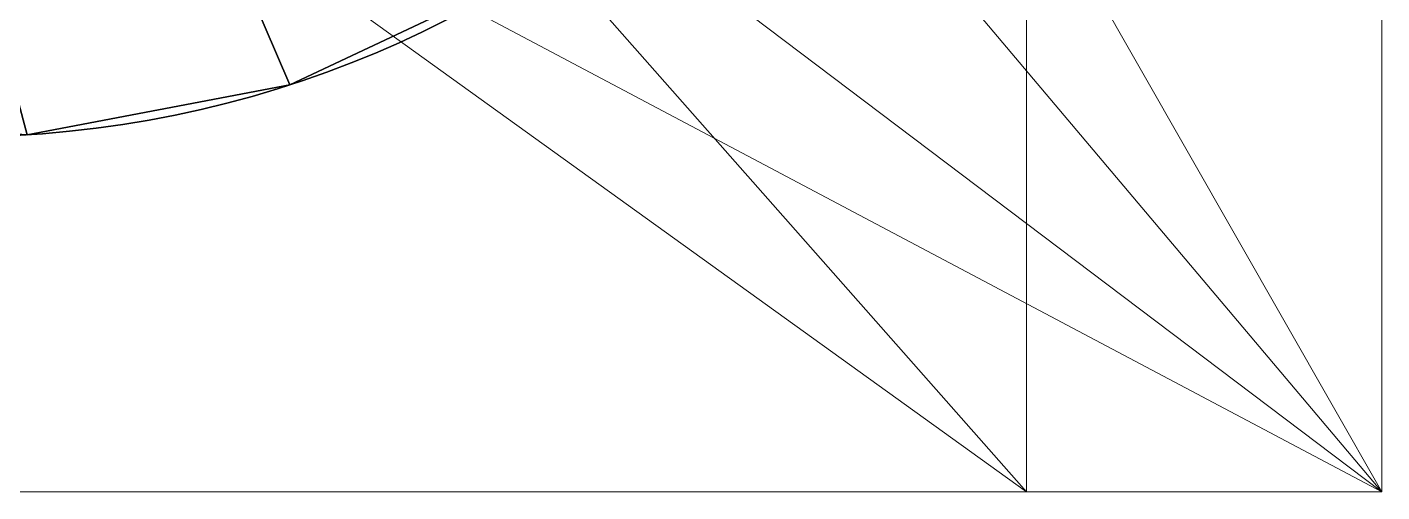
# Model space of a CAD drawing. Header units: millimetres. Extents: x -288 to 127, y 0 to 138.
# Drawn here: x 102.56 to 114, y 0 to 3.93 of the extents above; entities that cross this region are included whole.
import ezdxf

# ---------------------------------------------------------------- set-up
doc = ezdxf.new("R2010")
doc.units = ezdxf.units.MM
doc.layers.add('1', color=7, linetype='Continuous', true_color=0xffffff)

# ---------------------------------------------------------------- blocks, each defined once
blk = doc.blocks.new('UG_SURFACE_001')
at = {"layer": '1', "color": 30, "linetype": 'Continuous', "lineweight": 18}
for points in [[(114, 41.000001, 12), (114, 0, 12), (114, 7.5), (114, 46.999998)], [(114, 0, 12), (114, 41.000001, 12), (107.868887, 13.24747, 12), (107.868887, 10.75253, 12)], [(107.868887, 10.75253, 12), (106.854104, 8.473288, 12), (114, 0, 12)], [(114, 0, 12), (106.854104, 8.473288, 12), (104.999997, 6.803847, 12)], [(104.999997, 6.803847), (105.773158, 7.5), (111.000001, 7.5), (111.000001, 0)], [(111.000001, 7.5), (114, 7.5), (114, 0), (111.000001, 0)], [(114, 0, 12), (114, 0), (114, 7.5)], [(104.999997, 6.803847, 12), (102.627173, 6.032869, 12), (114, 0, 12)], [(111.000001, 0), (102.627173, 6.032869), (104.999997, 6.803847)], [(63.000001, 0, 12), (114, 0, 12), (102.627173, 6.032869, 12), (100.145899, 6.293661, 12)], [(100.145899, 6.293661), (102.627173, 6.032869), (111.000001, 0), (89.000002, 0)], [(114, 0, 12), (63.000001, 0, 12), (57, 0), (89.000002, 0)], [(114, 0, 12), (89.000002, 0), (111.000001, 0)], [(111.000001, 0), (114, 0), (114, 0, 12)]]:
    blk.add_3dface(points, dxfattribs=at)
blk = doc.blocks.new('stoika_kon_BODY')
at = {"layer": '1', "color": 30, "linetype": 'Continuous', "lineweight": 18}
for p, q in [((114, 0), (114, 94)), ((114, 41, 12), (114, 0, 12)), ((0, 0), (114, 0)), ((114, 0, 12), (63, 0, 12)), ((114, 0), (114, 0, 12))]:
    blk.add_line(p, q, dxfattribs=at)
blk.add_blockref('UG_SURFACE_001', (0, 0), dxfattribs=at)
blk = doc.blocks.new('UG_SURFACE_003')
at = {"layer": '1', "color": 30, "linetype": 'Continuous', "lineweight": 18}
for points in [[(114, 0, 12), (114, 7.5, 12), (105.773158, 7.5, 12), (104.999997, 6.803847, 12)], [(104.999997, 6.803847), (105.773158, 7.5), (111.000001, 7.5), (111.000001, 0)], [(111.000001, 7.5), (114, 7.5), (114, 0), (111.000001, 0)], [(114, 7.5, 12), (114, 0, 12), (114, 0), (114, 7.5)], [(104.999997, 6.803847, 12), (102.627173, 6.032869, 12), (114, 0, 12)], [(111.000001, 0), (102.627173, 6.032869), (104.999997, 6.803847)], [(89.000002, 0, 12), (114, 0, 12), (102.627173, 6.032869, 12), (100.145899, 6.293661, 12)], [(100.145899, 6.293661), (102.627173, 6.032869), (111.000001, 0), (89.000002, 0)], [(114, 0, 12), (89.000002, 0, 12), (89.000002, 0), (111.000001, 0)], [(111.000001, 0), (114, 0), (114, 0, 12)]]:
    blk.add_3dface(points, dxfattribs=at)
blk = doc.blocks.new('plohadka_pod_stoiku_kon_BODY')
at = {"layer": '1', "color": 30, "linetype": 'Continuous', "lineweight": 18}
for p, q in [((114, 0), (114, 94)), ((114, 94, 12), (114, 0, 12)), ((0, 0), (114, 0)), ((114, 0, 12), (0, 0, 12)), ((114, 0), (114, 0, 12))]:
    blk.add_line(p, q, dxfattribs=at)
blk.add_blockref('UG_SURFACE_003', (0, 0), dxfattribs=at)
blk = doc.blocks.new('UG_SURFACE_004')
at = {"layer": '1', "color": 190, "linetype": 'Continuous', "lineweight": 25}
for points in [[(2.781153, -8.559508, 1.5), (4.822441, -7.598951, 1.5), (2.871478, -4.395124, 1.5), (1.288799, -5.089351, 1.5)], [(1.288799, -5.089351), (2.871478, -4.395124), (4.822441, -7.598951), (2.781153, -8.559508)], [(0.565115, -8.98224, 1.5), (2.781153, -8.559508, 1.5), (1.288799, -5.089351, 1.5), (-0.433542, -5.232069, 1.5)], [(-0.433542, -5.232069), (1.288799, -5.089351), (2.781153, -8.559508), (0.565115, -8.98224)], [(-0.433542, -5.232069, 1.5), (-1.686432, -8.840585, 1.5), (0.565115, -8.98224, 1.5)], [(0.565115, -8.98224), (-1.686432, -8.840585), (-0.433542, -5.232069)], [(2.781153, -8.559508, 1.5), (2.781153, -8.559508), (4.822441, -7.598951), (4.822441, -7.598951, 1.5)], [(0.565115, -8.98224, 1.5), (0.565115, -8.98224), (2.781153, -8.559508), (2.781153, -8.559508, 1.5)], [(-1.686432, -8.840585, 1.5), (-1.686432, -8.840585), (0.565115, -8.98224), (0.565115, -8.98224, 1.5)]]:
    blk.add_3dface(points, dxfattribs=at)
blk = doc.blocks.new('1143_1_5-10-18_BODY')
at = {"layer": '1', "color": 190, "linetype": 'Continuous', "lineweight": 25}
blk.add_circle((0, 0), 9, dxfattribs=at)
at = {"layer": '1', "color": 190, "linetype": 'Continuous', "lineweight": 25, "extrusion": (0, 0, -1)}
blk.add_circle((0, 0, -1.5), 9, dxfattribs=at)
at = {"layer": '1', "color": 190, "linetype": 'Continuous', "lineweight": 25}
blk.add_blockref('UG_SURFACE_004', (0, 0), dxfattribs=at)

msp = doc.modelspace()

# ---------------------------------------------------------------- block references
at = {"layer": '1', "color": 3, "linetype": 'Continuous', "lineweight": 18}
for name, p in [('stoika_kon_BODY', (0, 0)), ('plohadka_pod_stoiku_kon_BODY', (0, 0, -12)), ('1143_1_5-10-18_BODY', (102, 12, 12))]:
    msp.add_blockref(name, p, dxfattribs=at)

doc.saveas('drawing.dxf')
